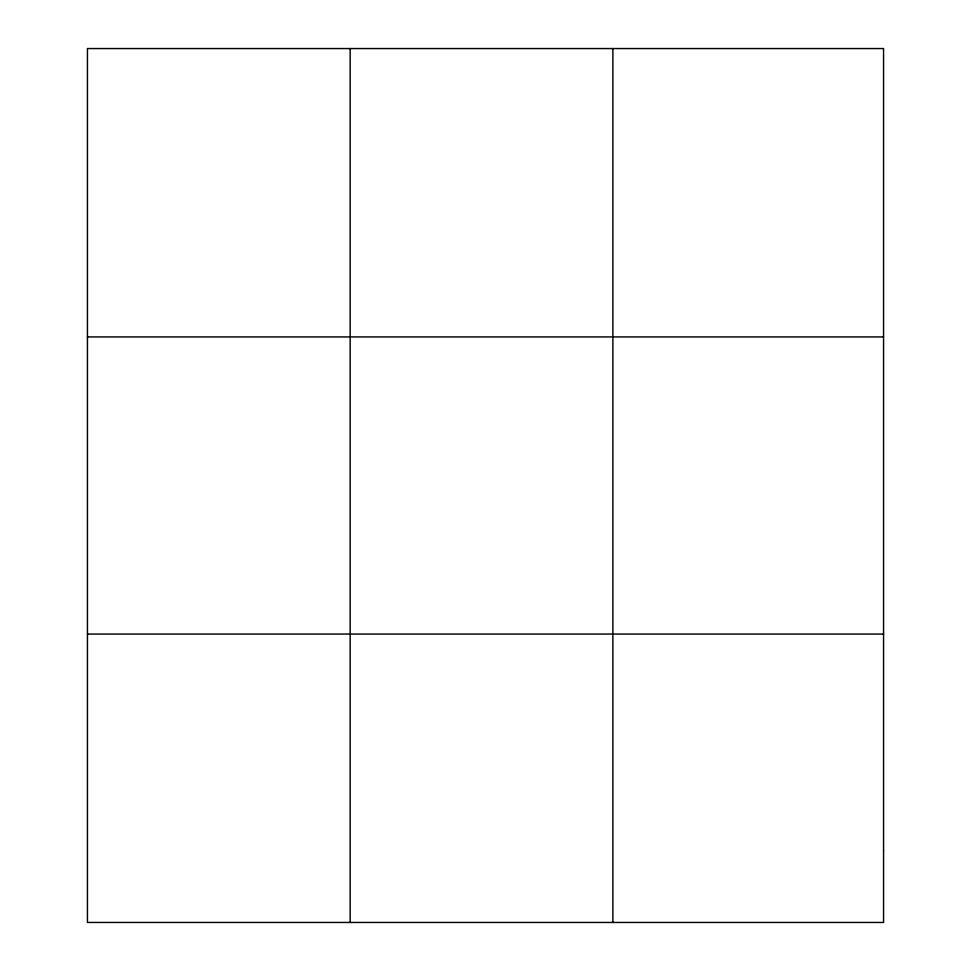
<?xml version="1.0" encoding="UTF-8"?>
<svg xmlns="http://www.w3.org/2000/svg" width="971" height="971" viewBox="0 0 971 971"><rect width="100%" height="100%" fill="white"/><g stroke="black" fill="none" stroke-linecap="round" stroke-linejoin="round"><path stroke-width="1.46" d="M350.155 922.45L350.155 48.55M612.883 922.45L612.883 48.55M87.439 336.937L883.561 336.937M87.439 634.063L883.561 634.063M883.561 850.353L883.561 922.45L87.439 922.45L87.439 48.55L883.561 48.55L883.561 850.353"/></g></svg>
